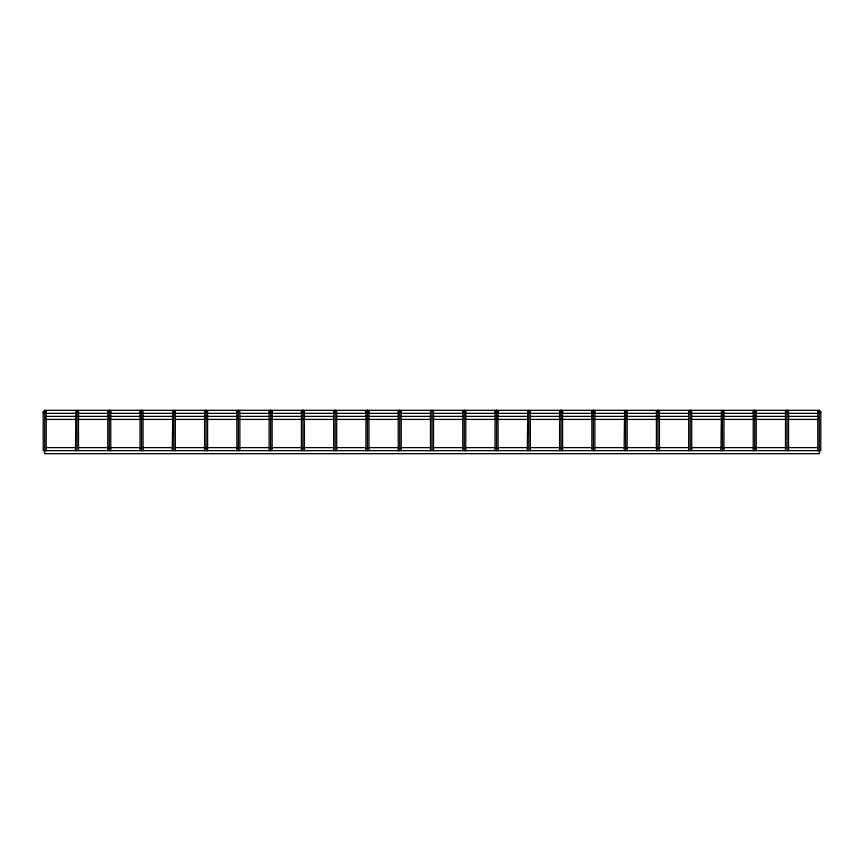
<?xml version="1.0" encoding="UTF-8"?>
<svg xmlns="http://www.w3.org/2000/svg" width="864" height="864" viewBox="0 0 864 864"><rect width="100%" height="100%" fill="white"/><g stroke="black" fill="none" stroke-linecap="round" stroke-linejoin="round"><path stroke-width="1.3" d="M43.2 411.826L44.712 410.314L819.288 410.314L820.8 411.826L820.8 450.662L43.2 450.662L43.2 411.826L43.643 412.895M45.781 412.895L46.224 411.826L44.712 410.314L44.712 453.686L819.288 453.686L819.288 410.314L817.776 411.826L817.776 450.662M78.052 412.895L78.052 410.756L75.913 410.756L75.47 450.662M107.752 450.662L107.752 411.826L109.264 410.314L110.776 411.826L110.776 450.662M110.333 412.895L110.776 411.826M140.022 450.662L140.022 411.826L141.534 410.314L143.046 411.826L143.046 450.662M174.874 412.895L174.874 410.756L172.735 410.756L172.292 450.662M204.574 450.662L204.574 411.826L206.086 410.314L207.598 411.826L207.598 450.662M207.155 412.895L207.598 411.826M236.844 450.662L236.844 411.826L238.356 410.314L239.868 411.826L239.868 450.662M269.114 450.662L269.114 411.826L270.626 410.314L272.138 411.826L272.138 450.662M271.696 412.895L272.138 411.826M301.396 450.662L301.396 411.826L302.908 410.314L304.42 411.826L304.42 450.662M303.977 412.895L304.42 411.826M333.666 450.662L333.666 411.826L335.178 410.314L336.69 411.826L336.69 450.662M365.936 450.662L365.936 411.826L367.448 410.314L368.96 411.826L368.96 450.662M368.518 412.895L368.96 411.826M398.218 450.662L398.218 411.826L399.73 410.314L401.242 411.826L401.242 450.662M400.799 412.895L401.242 411.826M462.758 450.662L462.758 411.826L464.27 410.314L465.782 411.826L465.782 450.662M465.34 412.895L465.782 411.826M495.04 450.662L495.04 411.826L496.552 410.314L498.064 411.826L498.064 450.662M497.621 412.895L498.064 411.826M529.891 412.895L529.891 410.756L527.753 410.756L527.31 450.662M559.58 450.662L559.58 411.826L561.092 410.314L562.604 411.826L562.604 450.662M562.162 412.895L562.604 411.826M591.862 450.662L591.862 411.826L593.374 410.314L594.886 411.826L594.886 450.662M594.443 412.895L594.886 411.826M626.713 412.895L626.713 410.756L624.575 410.756L624.132 450.662M656.402 450.662L656.402 411.826L657.914 410.314L659.426 411.826L659.426 450.662M658.984 412.895L659.426 411.826M688.684 450.662L688.684 411.826L690.196 410.314L691.708 411.826L691.708 450.662M723.535 412.895L723.535 410.756L721.397 410.756L720.954 450.662M753.224 450.662L753.224 411.826L754.736 410.314L756.248 411.826L756.248 450.662M755.806 412.895L756.248 411.826M785.506 450.662L785.506 411.826L787.018 410.314L788.53 411.826L788.53 450.662M820.357 412.895L820.8 411.826M433.512 450.662L433.512 411.826L432 410.314L430.488 411.826L430.488 450.662M46.062 413.338L75.751 413.338M78.451 413.338L140.519 413.338M143.219 413.338L172.908 413.338M175.608 413.338L237.686 413.338M240.376 413.338L268.715 413.338M271.415 413.338L333.493 413.338M336.193 413.338L398.261 413.338M400.961 413.338L430.65 413.338M433.35 413.338L463.039 413.338M465.739 413.338L527.807 413.338M530.507 413.338L592.585 413.338M595.285 413.338L623.624 413.338M626.314 413.338L688.392 413.338M691.092 413.338L720.781 413.338M723.481 413.338L785.549 413.338M788.249 413.338L817.938 413.338M46.062 416.372L75.751 416.372M78.451 416.372L140.519 416.372M143.219 416.372L172.908 416.372M175.608 416.372L237.686 416.372M240.376 416.372L268.715 416.372M271.415 416.372L333.493 416.372M336.193 416.372L398.261 416.372M400.961 416.372L430.65 416.372M433.35 416.372L463.039 416.372M465.739 416.372L527.807 416.372M530.507 416.372L592.585 416.372M595.285 416.372L623.624 416.372M626.314 416.372L688.392 416.372M691.092 416.372L720.781 416.372M723.481 416.372L785.549 416.372M788.249 416.372L817.938 416.372M46.062 419.396L75.751 419.396M78.451 419.396L140.519 419.396M143.219 419.396L172.908 419.396M175.608 419.396L237.686 419.396M240.376 419.396L268.715 419.396M271.415 419.396L333.493 419.396M336.193 419.396L398.261 419.396M400.961 419.396L430.65 419.396M433.35 419.396L463.039 419.396M465.739 419.396L527.807 419.396M530.507 419.396L592.585 419.396M595.285 419.396L623.624 419.396M626.314 419.396L688.392 419.396M691.092 419.396L720.781 419.396M723.481 419.396L785.549 419.396M788.249 419.396L817.938 419.396M46.062 447.628L75.751 447.628M78.451 447.628L140.519 447.628M143.219 447.628L172.908 447.628M175.608 447.628L237.686 447.628M240.376 447.628L268.715 447.628M271.415 447.628L333.493 447.628M336.193 447.628L398.261 447.628M400.961 447.628L430.65 447.628M433.35 447.628L463.039 447.628M465.739 447.628L527.807 447.628M530.507 447.628L592.585 447.628M595.285 447.628L623.624 447.628M626.314 447.628L688.392 447.628M691.092 447.628L720.781 447.628M723.481 447.628L785.549 447.628M788.249 447.628L817.938 447.628M817.776 411.826L818.219 412.895M785.506 411.826L785.948 412.895M753.224 411.826L753.667 412.895M688.684 411.826L689.126 412.895M656.402 411.826L656.845 412.895M591.862 411.826L592.304 412.895M559.58 411.826L560.023 412.895M495.04 411.826L495.482 412.895M462.758 411.826L463.201 412.895M398.218 411.826L398.66 412.895M365.936 411.826L366.379 412.895M333.666 411.826L334.109 412.895M301.396 411.826L301.838 412.895M269.114 411.826L269.557 412.895M236.844 411.826L237.287 412.895M204.574 411.826L205.016 412.895M140.022 411.826L140.465 412.895M107.752 411.826L108.194 412.895M787.018 410.314L787.018 450.662M754.736 410.314L754.736 450.662M723.978 411.826L723.978 450.662M722.466 410.314L722.466 450.662M690.196 410.314L690.196 450.662M657.914 410.314L657.914 450.662M627.156 411.826L627.156 450.662M625.644 410.314L625.644 450.662M593.374 410.314L593.374 450.662M561.092 410.314L561.092 450.662M530.334 411.826L530.334 450.662M528.822 410.314L528.822 450.662M496.552 410.314L496.552 450.662M464.27 410.314L464.27 450.662M432 410.314L432 450.662M399.73 410.314L399.73 450.662M367.448 410.314L367.448 450.662M335.178 410.314L335.178 450.662M302.908 410.314L302.908 450.662M270.626 410.314L270.626 450.662M238.356 410.314L238.356 450.662M206.086 410.314L206.086 450.662M175.316 411.826L175.316 450.662M173.804 410.314L173.804 450.662M141.534 410.314L141.534 450.662M109.264 410.314L109.264 450.662M78.494 411.826L78.494 450.662M76.982 410.314L76.982 450.662M46.224 411.826L46.224 450.662"/></g></svg>
